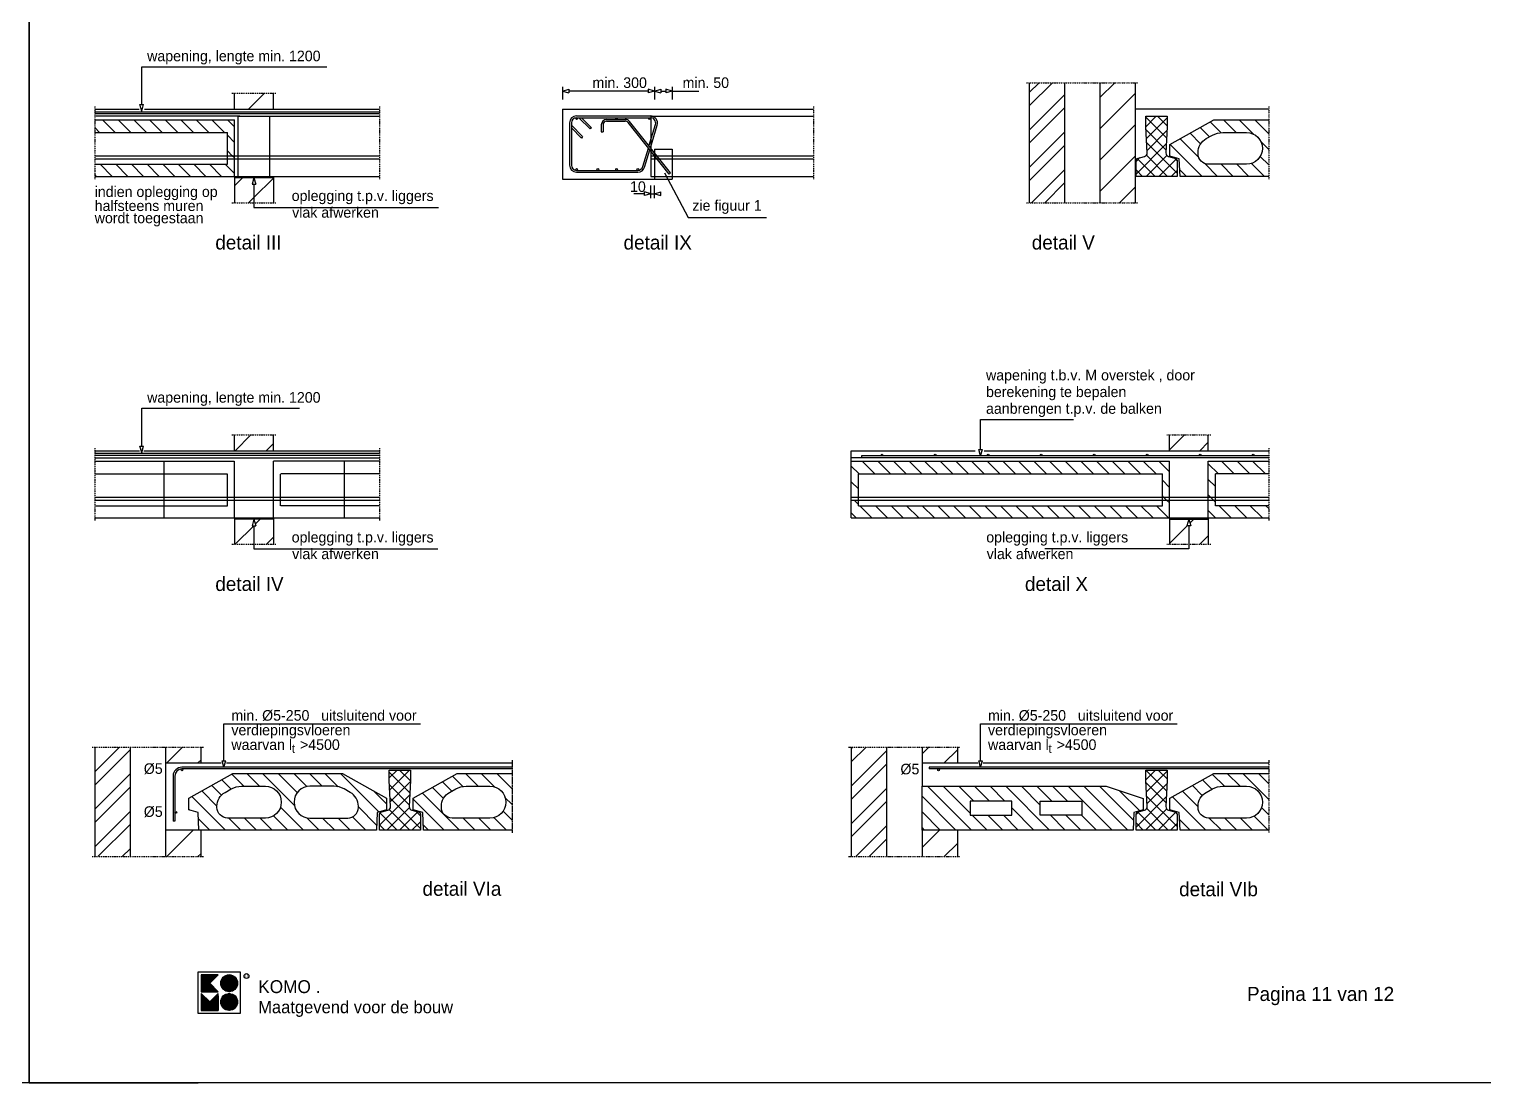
# Model space of a CAD drawing. Extents: x -4349 to 12451, y 1148 to 7088.
# Drawn here: x 4051 to 8167, y 1148 to 4130 of the extents above; entities that cross this region are included whole.
import ezdxf

# ---------------------------------------------------------------- set-up
doc = ezdxf.new("R2010")
doc.units = 0
doc.header["$LTSCALE"] = 5
for name, pattern in [('CENTER', [2, 1.25, -0.25, 0.25, -0.25]), ('DASHDOT', [1, 0.5, -0.25, 0, -0.25]), ('HIDDEN', [0.375, 0.25, -0.125])]:
    doc.linetypes.add(name, pattern=pattern)
doc.layers.get('0').update_dxf_attribs({"linetype": 'CONTINUOUS'})
for name, color, linetype in [('ANZ', 2, 'CONTINUOUS'), ('ARC', 1, 'CONTINUOUS'), ('KADER_COMBI_NIEUW$0$KOMO_L', 7, 'CONTINUOUS'), ('MTV', 1, 'CONTINUOUS'), ('TEXT', 1, 'CONTINUOUS'), ('TXT', 1, 'CONTINUOUS')]:
    doc.layers.add(name, color=color, linetype=linetype)
doc.styles.add('ISO', font='txt', dxfattribs={"height": 30})
doc.styles.add('KADER_COMBI_NIEUW$0$STYLE1', font='txt', dxfattribs={"height": 50})
doc.styles.add('KADER_COMBI_NIEUW$0$T25_VE', font='txt', dxfattribs={"height": 50})
doc.styles.add('STYLE1', font='txt', dxfattribs={"height": 50})

# ---------------------------------------------------------------- blocks, each defined once
blk = doc.blocks.new('*X27')
at = {"color": 0}
for p, q in [((7210.3, 3853.6), (7239.6, 3883)), ((7268.8, 3822.1), (7210.3, 3880.5)), ((7211.9, 3819.9), (7270.3, 3878.3)), ((7270.3, 3855.9), (7243.2, 3883)), ((7267.1, 3788.4), (7210.7, 3844.8)), ((7213.6, 3786.2), (7269.8, 3842.4)), ((7182.3, 3719.6), (7267.9, 3805.2)), ((7298.3, 3721.8), (7212.5, 3807.6)), ((7182.3, 3754.9), (7193.2, 3765.9)), ((7236.4, 3713), (7185.6, 3763.8)), ((7211, 3713), (7269.8, 3771.8)), ((7271.8, 3713), (7211.8, 3772.9)), ((7246.4, 3713), (7296.4, 3763)), ((7298.3, 3757.2), (7290.4, 3765.1)), ((7201.1, 3713), (7182.3, 3731.8)), ((7281.7, 3713), (7298.3, 3729.5))]:
    blk.add_line(p, q, dxfattribs=at)
blk = doc.blocks.new('*X28')
at = {"color": 0}
for p, q in [((7210.3, 2005.4), (7237.8, 2033)), ((7268.8, 1973.7), (7210.3, 2032.3)), ((7211.8, 1971.6), (7270.3, 2030)), ((7270.3, 2007.7), (7245, 2033)), ((7267.2, 1940), (7210.6, 1996.6)), ((7213.5, 1937.9), (7269.9, 1994.3)), ((7182.3, 1871.3), (7268, 1957.1)), ((7298.3, 1873.6), (7212.4, 1959.5)), ((7182.3, 1906.7), (7190.8, 1915.2)), ((7238.2, 1863), (7187, 1914.2)), ((7209.3, 1863), (7269, 1922.7)), ((7273.6, 1863), (7212.5, 1924)), ((7244.6, 1863), (7295.3, 1913.7)), ((7298.3, 1908.9), (7292.8, 1914.4)), ((7202.9, 1863), (7182.3, 1883.5)), ((7280, 1863), (7298.3, 1881.3))]:
    blk.add_line(p, q, dxfattribs=at)
blk = doc.blocks.new('*X29')
at = {"color": 0}
for p, q in [((5069.6, 2011), (5091.6, 2033)), ((5127.9, 1968.4), (5069.6, 2026.7)), ((5070.9, 1976.9), (5126.9, 2033)), ((5129.5, 2002.1), (5098.7, 2033)), ((5126.2, 1934.7), (5070.2, 1990.8)), ((5072.5, 1943.2), (5129.4, 2000.1)), ((5041.6, 1876.9), (5127.6, 1962.9)), ((5157.6, 1868), (5072, 1953.6)), ((5091.9, 1863), (5042.7, 1912.2)), ((5063, 1863), (5126.3, 1926.3)), ((5127.3, 1863), (5069.2, 1921)), ((5098.3, 1863), (5150.3, 1914.9)), ((5157.6, 1903.4), (5144.5, 1916.4)), ((5056.6, 1863), (5041.6, 1878)), ((5133.7, 1863), (5157.6, 1886.8))]:
    blk.add_line(p, q, dxfattribs=at)
blk = doc.blocks.new('*X30')
at = {"color": 0}
for p, q in [((4658.5, 1987.1), (4624.2, 2021.3)), ((4702.7, 1987.1), (4666.8, 2023)), ((4801, 1932.9), (4711, 2023)), ((4809.1, 1969), (4755.2, 2023)), ((4836.1, 1986.2), (4799.4, 2023)), ((4879.4, 1987.1), (4843.6, 2023)), ((4925, 1985.7), (4887.7, 2023)), ((5040.5, 1914.4), (4931.9, 2023)), ((4595.1, 1962), (4567.5, 1989.6)), ((4622.2, 1979.2), (4595.9, 2005.5)), ((4605.8, 1863), (4510.9, 1957.9)), ((4582.1, 1930.9), (4539.2, 1973.7)), ((5062.1, 1937), (5025.8, 1973.3)), ((4505.5, 1919.1), (4502.1, 1922.5)), ((4561.6, 1863), (4529.8, 1894.7)), ((4650, 1863), (4615.9, 1897.1)), ((4694.2, 1863), (4660.1, 1897.1)), ((4738.4, 1863), (4704.3, 1897.1)), ((4782.6, 1863), (4742.1, 1903.4)), ((4826.8, 1863), (4761.8, 1927.9)), ((4871, 1863), (4835.9, 1898)), ((4915.2, 1863), (4881.1, 1897.1)), ((4959.4, 1863), (4925.2, 1897.1)), ((5003.6, 1863), (4966, 1900.5)), ((5033.6, 1877), (4982.1, 1928.6))]:
    blk.add_line(p, q, dxfattribs=at)
blk = doc.blocks.new('*X31')
at = {"color": 0}
for p, q in [((5321.4, 1987.1), (5285.5, 2023)), ((5367.7, 1985), (5329.7, 2023)), ((5417.1, 1979.7), (5373.9, 2023)), ((5223.1, 1952.8), (5192.1, 1983.8)), ((5246.7, 1973.3), (5220.4, 1999.6)), ((5277.9, 1986.4), (5248.8, 2015.5)), ((5224.5, 1863), (5137.1, 1950.4)), ((5268.7, 1863), (5163.8, 1967.9)), ((5417.1, 1935.6), (5397, 1955.7)), ((5312.9, 1863), (5278.8, 1897.1)), ((5357.1, 1863), (5323, 1897.1)), ((5401.3, 1863), (5365.7, 1898.6)), ((5417.1, 1891.4), (5391.5, 1917)), ((5180.3, 1863), (5165.5, 1877.8))]:
    blk.add_line(p, q, dxfattribs=at)
blk = doc.blocks.new('*X32')
at = {"color": 0}
for p, q in [((7432.3, 1987.1), (7398.7, 2020.7)), ((7476.5, 1987.1), (7440.6, 2023)), ((7557.8, 1950), (7484.8, 2023)), ((7557.8, 1994.2), (7529, 2023)), ((6716.7, 1863), (6592.7, 1987)), ((6712.8, 1911.1), (6636.9, 1987)), ((6723.1, 1945), (6681.1, 1987)), ((6767.3, 1945), (6725.3, 1987)), ((6811.5, 1945), (6769.5, 1987)), ((6937.7, 1863), (6813.7, 1987)), ((6910.8, 1934), (6857.9, 1987)), ((6944.1, 1945), (6902.1, 1987)), ((6988.3, 1945), (6946.3, 1987)), ((7114.5, 1863), (6990.5, 1987)), ((7158.7, 1863), (7034.7, 1987)), ((7174.9, 1890.9), (7078.9, 1987)), ((7369.9, 1961.1), (7342, 1988.9)), ((7396.6, 1978.5), (7370.4, 2004.8)), ((6672.5, 1863), (6576.8, 1958.7)), ((7192.7, 1917.3), (7135.7, 1974.3)), ((7202.8, 1951.4), (7202, 1952.2)), ((7379.6, 1863), (7285.4, 1957.2)), ((7357.8, 1929), (7313.7, 1973.1)), ((6628.3, 1863), (6576.8, 1914.5)), ((6760.9, 1863), (6718.9, 1905)), ((6805.1, 1863), (6763.1, 1905)), ((6849.3, 1863), (6807.3, 1905)), ((6893.5, 1863), (6830.8, 1925.7)), ((6981.9, 1863), (6939.9, 1905)), ((7026.1, 1863), (6984.1, 1905)), ((7070.3, 1863), (7028.3, 1905)), ((7278.7, 1919.7), (7277.8, 1920.6)), ((7423.8, 1863), (7389.7, 1897.1)), ((7468, 1863), (7433.9, 1897.1)), ((7512.2, 1863), (7478.1, 1897.1)), ((7556.4, 1863), (7516.6, 1902.7)), ((7557.8, 1905.8), (7537, 1926.5)), ((6584.1, 1863), (6576.8, 1870.3)), ((7335.4, 1863), (7305.6, 1892.8))]:
    blk.add_line(p, q, dxfattribs=at)
blk = doc.blocks.new('*X33')
at = {"color": 0}
for p, q in [((7465.9, 3837.1), (7430, 3873)), ((7514.8, 3832.4), (7474.2, 3873)), ((7557.8, 3833.6), (7518.4, 3873)), ((7365.2, 3805.2), (7335.2, 3835.1)), ((7389.9, 3824.7), (7363.6, 3851)), ((7422, 3836.8), (7391.9, 3866.9)), ((7369, 3713), (7278.6, 3803.4)), ((7359.7, 3766.5), (7306.9, 3819.3)), ((7557.8, 3789.4), (7535.1, 3812.1)), ((7413.2, 3713), (7377.2, 3749)), ((7457.4, 3713), (7423.3, 3747.1)), ((7501.6, 3713), (7467.5, 3747.1)), ((7545.8, 3713), (7509.3, 3749.5)), ((7557.8, 3745.2), (7533.6, 3769.3)), ((7324.8, 3713), (7306, 3731.8))]:
    blk.add_line(p, q, dxfattribs=at)
blk = doc.blocks.new('*X35')
at = {"color": 0}
for p, q in [((4294.3, 3837.1), (4258.4, 3873)), ((4338.5, 3837.1), (4302.6, 3873)), ((4382.7, 3837.1), (4346.8, 3873)), ((4426.9, 3837.1), (4391, 3873)), ((4471.1, 3837.1), (4435.2, 3873)), ((4515.3, 3837.1), (4479.4, 3873)), ((4559.5, 3837.1), (4523.6, 3873)), ((4603.7, 3837.1), (4567.8, 3873)), ((4631.6, 3853.4), (4612, 3873)), ((4250.1, 3837.1), (4236.1, 3851.1)), ((4631.6, 3809.2), (4611.6, 3829.2)), ((4285.8, 3713), (4251.7, 3747.1)), ((4330, 3713), (4295.9, 3747.1)), ((4374.2, 3713), (4340.1, 3747.1)), ((4418.4, 3713), (4384.3, 3747.1)), ((4462.6, 3713), (4428.5, 3747.1)), ((4506.8, 3713), (4472.7, 3747.1)), ((4551, 3713), (4516.9, 3747.1)), ((4595.2, 3713), (4561.1, 3747.1)), ((4631.6, 3720.8), (4605.3, 3747.1)), ((4625.1, 3771.5), (4611.6, 3785)), ((4631.6, 3765), (4625.1, 3771.5)), ((4241.6, 3713), (4236.1, 3718.5))]:
    blk.add_line(p, q, dxfattribs=at)
blk = doc.blocks.new('*X36')
at = {"color": 0}
for p, q in [((6399.2, 2870.8), (6376.8, 2893.2)), ((6443.4, 2870.8), (6407.5, 2906.7)), ((6487.6, 2870.8), (6451.7, 2906.7)), ((6531.8, 2870.8), (6495.9, 2906.7)), ((6576, 2870.8), (6540.1, 2906.7)), ((6620.2, 2870.8), (6584.3, 2906.7)), ((6664.3, 2870.8), (6628.5, 2906.7)), ((6708.5, 2870.8), (6672.7, 2906.7)), ((6752.7, 2870.8), (6716.8, 2906.7)), ((6796.9, 2870.8), (6761, 2906.7)), ((6841.1, 2870.8), (6805.2, 2906.7)), ((6885.3, 2870.8), (6849.4, 2906.7)), ((6929.5, 2870.8), (6893.6, 2906.7)), ((6973.7, 2870.8), (6937.8, 2906.7)), ((7017.9, 2870.8), (6982, 2906.7)), ((7062.1, 2870.8), (7026.2, 2906.7)), ((7106.3, 2870.8), (7070.4, 2906.7)), ((7150.5, 2870.8), (7114.6, 2906.7)), ((7194.7, 2870.8), (7158.8, 2906.7)), ((7238.9, 2870.8), (7203, 2906.7)), ((7276.8, 2877.1), (7247.2, 2906.7)), ((7415.6, 2870.8), (7386.8, 2899.7)), ((7459.8, 2870.8), (7424, 2906.7)), ((7504, 2870.8), (7468.1, 2906.7)), ((7548.2, 2870.8), (7512.3, 2906.7)), ((7557.8, 2905.5), (7556.5, 2906.7)), ((6396.8, 2829), (6376.8, 2849)), ((7276.8, 2832.9), (7256.8, 2852.9)), ((7406.8, 2835.5), (7386.8, 2855.5)), ((7260.3, 2805.2), (7256.8, 2808.7)), ((7268.8, 2796.7), (7260.3, 2805.2)), ((7392.9, 2805.2), (7386.8, 2811.3)), ((7401.4, 2796.7), (7392.9, 2805.2)), ((6390.7, 2746.7), (6376.8, 2760.6)), ((6396.8, 2784.8), (6384.9, 2796.7)), ((6434.9, 2746.7), (6400.8, 2780.8)), ((6479.1, 2746.7), (6445, 2780.8)), ((6523.3, 2746.7), (6489.2, 2780.8)), ((6567.5, 2746.7), (6533.4, 2780.8)), ((6611.7, 2746.7), (6577.6, 2780.8)), ((6655.9, 2746.7), (6621.8, 2780.8)), ((6700.1, 2746.7), (6666, 2780.8)), ((6744.3, 2746.7), (6710.2, 2780.8)), ((6788.5, 2746.7), (6754.3, 2780.8)), ((6832.7, 2746.7), (6798.5, 2780.8)), ((6876.8, 2746.7), (6842.7, 2780.8)), ((6921, 2746.7), (6886.9, 2780.8)), ((6965.2, 2746.7), (6931.1, 2780.8)), ((7009.4, 2746.7), (6975.3, 2780.8)), ((7053.6, 2746.7), (7019.5, 2780.8)), ((7097.8, 2746.7), (7063.7, 2780.8)), ((7142, 2746.7), (7107.9, 2780.8)), ((7186.2, 2746.7), (7152.1, 2780.8)), ((7230.4, 2746.7), (7196.3, 2780.8)), ((7274.6, 2746.7), (7240.5, 2780.8)), ((7276.8, 2788.7), (7268.8, 2796.7)), ((7407.2, 2746.7), (7386.8, 2767.1)), ((7406.8, 2791.3), (7401.4, 2796.7)), ((7451.4, 2746.7), (7417.3, 2780.8)), ((7495.6, 2746.7), (7461.5, 2780.8)), ((7539.8, 2746.7), (7505.6, 2780.8)), ((7557.8, 2772.9), (7549.8, 2780.8))]:
    blk.add_line(p, q, dxfattribs=at)
blk = doc.blocks.new('*X37')
at = {"color": 0}
for p, q in [((4236.1, 2028.1), (4305.9, 2098)), ((4236.1, 2096.7), (4237.3, 2098)), ((4236.1, 1990.6), (4336.1, 2090.6)), ((4236.1, 1922.1), (4336.1, 2022.1)), ((4236.1, 1884.6), (4336.1, 1984.6)), ((4236.1, 1816), (4336.1, 1916)), ((4245.5, 1788), (4336.1, 1878.5)), ((4314.1, 1788), (4336.1, 1809.9))]:
    blk.add_line(p, q, dxfattribs=at)
blk = doc.blocks.new('*X38')
at = {"color": 0}
for p, q in [((6376.8, 2093.3), (6381.5, 2098)), ((6376.8, 2055.8), (6419, 2098)), ((6376.8, 1987.2), (6476.8, 2087.2)), ((6376.8, 1949.7), (6476.8, 2049.7)), ((6376.8, 1881.1), (6476.8, 1981.1)), ((6376.8, 1843.6), (6476.8, 1943.6)), ((6389.7, 1788), (6476.8, 1875.1)), ((6427.2, 1788), (6476.8, 1837.6))]:
    blk.add_line(p, q, dxfattribs=at)
blk = doc.blocks.new('*X39')
at = {"color": 0}
for p, q in [((4633.2, 2936.7), (4678.2, 2981.7)), ((4721.6, 2936.7), (4741.6, 2956.7))]:
    blk.add_line(p, q, dxfattribs=at)
blk = doc.blocks.new('*X40')
at = {"color": 0}
blk.add_line((4671.4, 3903), (4716.4, 3948), dxfattribs=at)
blk = doc.blocks.new('*X41')
at = {"color": 0}
for p, q in [((7080.3, 3935.8), (7122.5, 3978)), ((7080.3, 3847.4), (7180.3, 3947.4)), ((7080.3, 3759), (7180.3, 3859)), ((7080.3, 3670.6), (7180.3, 3770.6)), ((7136, 3638), (7180.3, 3682.2))]:
    blk.add_line(p, q, dxfattribs=at)
blk = doc.blocks.new('*X42')
at = {"color": 0}
for p, q in [((7276.8, 2939), (7319.5, 2981.7)), ((7362.9, 2936.7), (7386.8, 2960.6))]:
    blk.add_line(p, q, dxfattribs=at)
blk = doc.blocks.new('*X43')
at = {"color": 0}
for p, q in [((7276.8, 2673.8), (7327.4, 2724.4)), ((7334.9, 2731.9), (7345.5, 2742.5)), ((7363, 2671.7), (7386.8, 2695.5))]:
    blk.add_line(p, q, dxfattribs=at)
blk = doc.blocks.new('*X44')
at = {"color": 0}
for p, q in [((6576.8, 2079), (6595.7, 2098)), ((6639.1, 2053), (6676.8, 2090.6)), ((6576.8, 1813.8), (6625.9, 1863)), ((6639.3, 1788), (6676.8, 1825.4))]:
    blk.add_line(p, q, dxfattribs=at)
blk = doc.blocks.new('*X45')
at = {"color": 0}
for p, q in [((4439.8, 2053), (4484.8, 2098)), ((4528.2, 2053), (4536.1, 2060.8)), ((4440, 1788), (4515, 1863)), ((4528.4, 1788), (4536.1, 1795.7))]:
    blk.add_line(p, q, dxfattribs=at)
blk = doc.blocks.new('*X46')
at = {"color": 0}
for p, q in [((4631.6, 3686.4), (4654, 3708.8)), ((4686.6, 3653), (4741.6, 3708)), ((4671.6, 3638), (4686.6, 3653))]:
    blk.add_line(p, q, dxfattribs=at)
blk = doc.blocks.new('*X47')
at = {"color": 0}
for p, q in [((6880.3, 3950.1), (6908.2, 3978)), ((6880.3, 3912.6), (6945.7, 3978)), ((6880.3, 3844), (6980.3, 3944)), ((6880.3, 3806.5), (6980.3, 3906.5)), ((6880.3, 3737.9), (6980.3, 3837.9)), ((6880.3, 3700.4), (6980.3, 3800.4)), ((6886.4, 3638), (6980.3, 3731.9)), ((6923.9, 3638), (6980.3, 3694.4))]:
    blk.add_line(p, q, dxfattribs=at)
blk = doc.blocks.new('*X48')
at = {"color": 0}
for p, q in [((4633.4, 2671.7), (4686.1, 2724.4)), ((4690.5, 2728.8), (4704.2, 2742.5)), ((4721.8, 2671.7), (4741.6, 2691.5))]:
    blk.add_line(p, q, dxfattribs=at)
blk = doc.blocks.new('*U69')
at = {"layer": 'KADER_COMBI_NIEUW$0$KOMO_L', "style": 'KADER_COMBI_NIEUW$0$STYLE1'}
blk.add_text('R', height=3.96, dxfattribs=at).set_placement((305.7, 149.4))
blk = doc.blocks.new('*U70')
at = {"layer": 'KADER_COMBI_NIEUW$0$KOMO_L', "style": 'KADER_COMBI_NIEUW$0$T25_VE'}
blk.add_text('KOMO .', height=18.23, dxfattribs=at).set_placement((324.1, 127.1))
blk = doc.blocks.new('*U71')
at = {"layer": 'KADER_COMBI_NIEUW$0$KOMO_L', "style": 'KADER_COMBI_NIEUW$0$STYLE1'}
blk.add_text('Maatgevend voor de bouw', height=17.495, dxfattribs=at).set_placement((324, 98.6))
blk = doc.blocks.new('*U72')
at = {"layer": 'KADER_COMBI_NIEUW$0$KOMO_L', "linetype": 'CONTINUOUS'}
for p, q in [((243.4, 153), (243.4, 141)), ((267.5, 153), (255.5, 141)), ((274.4, 149.5), (270.9, 141)), ((283, 153), (274.4, 149.5)), ((291.5, 149.5), (283, 153)), ((291.5, 149.5), (295, 141)), ((243.4, 141), (243.4, 128.9)), ((243.4, 126.5), (243.4, 123)), ((246.9, 123), (243.4, 126.5)), ((255.5, 141), (267.5, 128.9)), ((267.5, 126.5), (264, 123)), ((267.5, 123), (267.5, 126.5)), ((270.9, 141), (274.4, 132.4)), ((283, 128.9), (274.4, 132.4)), ((283, 126.5), (274.4, 123)), ((291.5, 132.4), (283, 128.9)), ((291.5, 123), (283, 126.5)), ((295, 141), (291.5, 132.4)), ((243.4, 123), (243.4, 114.5)), ((243.4, 114.5), (243.4, 102.4)), ((246.9, 123), (255.5, 114.5)), ((264, 123), (255.5, 114.5)), ((267.5, 123), (267.5, 114.5)), ((267.5, 114.5), (267.5, 102.4)), ((274.4, 123), (270.9, 114.5)), ((270.9, 114.5), (274.4, 105.9)), ((283, 102.4), (274.4, 105.9)), ((291.5, 105.9), (283, 102.4)), ((291.5, 123), (295, 114.5)), ((295, 114.5), (291.5, 105.9))]:
    blk.add_line(p, q, dxfattribs=at)
for points in [[(243.4, 153), (243.4, 141), (255.5, 141)], [(274.4, 149.5), (270.9, 141), (295, 141)], [(283, 153), (274.4, 149.5), (291.5, 149.5)], [(243.4, 141), (243.4, 128.9), (267.5, 128.9)], [(243.4, 126.5), (243.4, 123), (246.9, 123)], [(267.5, 126.5), (264, 123), (267.5, 123)], [(270.9, 141), (274.4, 132.4), (291.5, 132.4)], [(283, 126.5), (274.4, 123), (291.5, 123)], [(243.4, 123), (243.4, 114.5), (255.5, 114.5)], [(243.4, 114.5), (243.4, 102.4), (267.5, 102.4)], [(264, 123), (255.5, 114.5), (267.5, 114.5)], [(274.4, 123), (270.9, 114.5), (295, 114.5)], [(270.9, 114.5), (274.4, 105.9), (291.5, 105.9)]]:
    blk.add_solid(points, dxfattribs=at)
at = {"layer": 'KADER_COMBI_NIEUW$0$KOMO_L', "linetype": 'CONTINUOUS', "extrusion": (0, 0, -1)}
for points in [[(-243.4, 153), (-267.5, 153), (-255.5, 141)], [(-274.4, 149.5), (-291.5, 149.5), (-295, 141)], [(-243.4, 141), (-255.5, 141), (-267.5, 128.9)], [(-270.9, 141), (-295, 141), (-291.5, 132.4)], [(-274.4, 132.4), (-291.5, 132.4), (-283, 128.9)], [(-243.4, 123), (-246.9, 123), (-255.5, 114.5)], [(-243.4, 114.5), (-267.5, 114.5), (-267.5, 102.4)], [(-264, 123), (-267.5, 123), (-267.5, 114.5)], [(-270.9, 114.5), (-295, 114.5), (-291.5, 105.9)], [(-274.4, 123), (-291.5, 123), (-295, 114.5)], [(-274.4, 105.9), (-291.5, 105.9), (-283, 102.4)]]:
    blk.add_solid(points, dxfattribs=at)
blk = doc.blocks.new('KADER_COMBI_NIEUW')
at = {"layer": 'KADER_COMBI_NIEUW$0$KOMO_L'}
blk.add_line((0, 0), (239, 0), dxfattribs=at)
for points in [[(0, 0), (0, 2970), (2100, 2970), (2100, 0)], [(239, 157.4), (298.4, 157.4), (298.4, 98), (239, 98)]]:
    blk.add_lwpolyline(points, close=True, dxfattribs=at)
for points in [[(267.5, 153), (243.4, 153), (243.4, 128.9), (267.5, 128.9)], [(267.5, 153), (255.5, 141), (267.5, 128.9), (255.5, 141)], [(243.4, 126.5), (255.5, 114.5), (267.5, 126.5), (255.5, 114.5)], [(243.4, 126.5), (243.4, 102.4), (267.5, 102.4), (267.5, 126.5)]]:
    blk.add_lwpolyline(points, dxfattribs=at)
for centre, radius in [((283, 141), 12), ((307.5, 151.2), 3.43), ((283, 114.5), 12)]:
    blk.add_circle(centre, radius, dxfattribs=at)
for name in ['*U69', '*U70', '*U71']:
    blk.add_blockref(name, (0, 0))
at = {"layer": 'KADER_COMBI_NIEUW$0$KOMO_L', "linetype": 'CONTINUOUS'}
blk.add_blockref('*U72', (0, 0), dxfattribs=at)
blk = doc.blocks.new('*U65')
at = {"layer": 'TXT', "style": 'STYLE1'}
blk.add_text('Pagina 11 van 12', height=40, dxfattribs=at).set_placement((7496.2, 1379.4))

msp = doc.modelspace()

# ---------------------------------------------------------------- linework, layer by layer
at = {"layer": 'ANZ', "color": 1, "linetype": 'DASHDOT'}
for p, q in [((6872.8, 3978), (7187.8, 3978)), ((4236.1, 3910.5), (4236.1, 3705.5)), ((4624.1, 3948), (4749.1, 3948)), ((5041.6, 3910.5), (5041.6, 3705.5)), ((6269.7, 3910.5), (6269.7, 3705.5)), ((7557.8, 3910.5), (7557.8, 3705.5)), ((4624.1, 3638), (4749.1, 3638)), ((6872.8, 3638), (7187.8, 3638)), ((4624.1, 2981.7), (4749.1, 2981.7)), ((7269.3, 2981.7), (7394.3, 2981.7)), ((4236.1, 2944.2), (4236.1, 2739.2)), ((5041.6, 2944.2), (5041.6, 2739.2)), ((7557.8, 2944.2), (7557.8, 2739.2)), ((4624.1, 2671.7), (4749.1, 2671.7)), ((7269.3, 2671.7), (7394.3, 2671.7)), ((4228.6, 2098), (4543.6, 2098)), ((6369.3, 2098), (6684.3, 2098)), ((7557.8, 2060.5), (7557.8, 1855.5)), ((4228.6, 1788), (4543.6, 1788)), ((6369.3, 1788), (6684.3, 1788))]:
    msp.add_line(p, q, dxfattribs=at)
at = {"layer": 'ANZ'}
for p, q in [((6880.3, 3978), (6880.3, 3638)), ((6980.3, 3978), (6980.3, 3638)), ((7080.3, 3978), (7080.3, 3638)), ((7180.3, 3978), (7180.3, 3638)), ((4236.1, 3903), (4361.8, 3903)), ((4236.1, 3873), (4631.6, 3873)), ((4376.8, 3903), (5041.6, 3903)), ((4631.6, 3713), (4631.6, 3873)), ((4641.6, 3883), (5041.6, 3883)), ((4641.6, 3713), (4641.6, 3883)), ((4641.6, 3883), (4647.2, 3883)), ((5559.7, 3903), (6269.7, 3903)), ((4611.6, 3747.1), (4611.6, 3837.1)), ((5819.7, 3790), (5869.7, 3790)), ((4236.1, 3713), (4636.6, 3713)), ((4631.6, 3713), (4631.6, 3638)), ((4741.6, 3708.8), (4631.6, 3708.8)), ((4636.6, 3713), (4836.6, 3713)), ((4741.6, 3713), (4741.6, 3638)), ((4836.6, 3713), (5041.6, 3713)), ((5559.7, 3705), (5869.7, 3705)), ((5869.7, 3713), (6269.7, 3713)), ((4236.1, 2936.7), (4362.9, 2936.7)), ((4374.9, 2936.7), (5041.6, 2936.7)), ((6376.8, 2936.7), (6726.9, 2936.7)), ((6753.1, 2936.7), (7557.8, 2936.7)), ((4236.1, 2916.7), (4631.6, 2916.7)), ((4631.6, 2916.7), (5041.6, 2916.7)), ((6376.8, 2906.7), (7276.8, 2906.7)), ((7386.8, 2906.7), (7557.8, 2906.7)), ((4236.1, 2746.7), (4636.6, 2746.7)), ((4631.6, 2746.7), (4631.6, 2671.7)), ((4741.6, 2742.5), (4631.6, 2742.5)), ((4636.6, 2746.7), (4836.6, 2746.7)), ((4741.6, 2746.7), (4741.6, 2671.7)), ((4836.6, 2746.7), (5041.6, 2746.7)), ((6376.8, 2746.7), (7557.8, 2746.7)), ((7276.8, 2746.7), (7276.8, 2671.7)), ((7276.8, 2742.5), (7386.8, 2742.5)), ((7386.8, 2746.7), (7386.8, 2671.7)), ((4236.1, 2098), (4236.1, 1788)), ((4336.1, 2098), (4336.1, 1788)), ((4436.1, 2098), (4436.1, 2053)), ((4536.1, 2098), (4536.1, 2053)), ((6376.8, 2098), (6376.8, 1788)), ((6476.8, 2098), (6476.8, 1788)), ((6576.8, 2098), (6576.8, 2053)), ((6676.8, 2098), (6676.8, 2053)), ((4436.1, 2053), (4436.1, 1863)), ((4436.1, 2053), (4594.2, 2053)), ((4609.2, 2053), (5417.1, 2053)), ((6576.8, 2053), (6734.9, 2053)), ((6576.8, 2053), (6576.8, 1987)), ((6749.9, 2053), (7557.8, 2053)), ((4912.3, 1987.1), (4845.1, 1987.1)), ((4959.1, 1969.6), (4941.6, 1979.4)), ((4845.1, 1897.1), (4952.1, 1897.1)), ((4982.1, 1927.1), (4982.1, 1930.4)), ((4536.1, 1863), (4436.1, 1863)), ((4436.1, 1863), (4436.1, 1788)), ((4536.1, 1863), (4536.1, 1788)), ((6576.8, 1863), (6576.8, 1788)), ((6676.8, 1863), (6676.8, 1788))]:
    msp.add_line(p, q, dxfattribs=at)
at = {"layer": 'ANZ', "color": 1, "linetype": 'HIDDEN'}
for p, q in [((4631.6, 3903), (4631.6, 3948)), ((4741.6, 3903), (4741.6, 3948)), ((4236.1, 3771.5), (4641.6, 3771.5)), ((4236.1, 3763), (4641.6, 3763)), ((5809.7, 3771.5), (5869.7, 3771.5)), ((5809.7, 3763), (5869.7, 3763)), ((5809.7, 3713), (5869.7, 3713)), ((4631.6, 2936.7), (4631.6, 2981.7)), ((4741.6, 2936.7), (4741.6, 2981.7)), ((4236.1, 2906.7), (4631.6, 2906.7)), ((4431.6, 2906.7), (4431.6, 2746.7)), ((5041.6, 2906.7), (4741.6, 2906.7)), ((4941.6, 2906.7), (4941.6, 2746.7)), ((4236.1, 2870.8), (4611.6, 2870.8)), ((4611.6, 2780.8), (4611.6, 2870.8)), ((5041.6, 2870.8), (4761.6, 2870.8)), ((4761.6, 2780.8), (4761.6, 2870.8)), ((6376.8, 2805.2), (7276.8, 2805.2)), ((7386.8, 2805.2), (7557.8, 2805.2)), ((4236.1, 2780.8), (4611.6, 2780.8)), ((5041.6, 2780.8), (4761.6, 2780.8)), ((6376.8, 2796.7), (7276.8, 2796.7)), ((7386.8, 2796.7), (7557.8, 2796.7))]:
    msp.add_line(p, q, dxfattribs=at)
at = {"layer": 'ANZ', "color": 1}
for p, q in [((5041.6, 3894.6), (4236.1, 3894.6)), ((5041.6, 3889.6), (4236.1, 3889.6)), ((5599.7, 3884), (5808.3, 3884)), ((5599.7, 3879), (5808.3, 3879)), ((5605.9, 3879), (5637.7, 3847.1)), ((5613, 3879), (5641.3, 3850.7)), ((5684.4, 3874), (5737.2, 3874)), ((5579.7, 3864), (5579.7, 3745)), ((5584.7, 3864), (5584.7, 3745)), ((5584.7, 3857.8), (5616.5, 3825.4)), ((5584.7, 3850.7), (5613, 3821.4)), ((5641.3, 3850.7), (5637.7, 3847.1)), ((5669.4, 3859), (5669.4, 3839)), ((5669.4, 3839), (5674.4, 3839)), ((5674.4, 3859), (5674.4, 3839)), ((5684.4, 3869), (5737.2, 3869)), ((5861.5, 3719.3), (5745, 3865.2)), ((5865, 3722.8), (5748.9, 3868.3)), ((5804.4, 3798.8), (5822.6, 3859.6)), ((5808.2, 3794), (5827.4, 3858.2)), ((5616.5, 3825.4), (5613, 3821.4)), ((5787, 3740.6), (5802.7, 3792.9)), ((5791.8, 3739.2), (5806.5, 3788.2)), ((4641.6, 3771.5), (5041.6, 3771.5)), ((4641.6, 3763), (5041.6, 3763)), ((5869.7, 3771.5), (6269.7, 3771.5)), ((5869.7, 3763), (6269.7, 3763)), ((5599.7, 3730), (5772.7, 3730)), ((5599.7, 3725), (5772.7, 3725)), ((5861.5, 3719.3), (5865, 3722.8)), ((5041.6, 2928.4), (4236.1, 2928.4)), ((5041.6, 2923.4), (4236.1, 2923.4)), ((7557.8, 2916.7), (6376.8, 2916.7)), ((7557.8, 2921.7), (6405.6, 2921.7)), ((6405.6, 2921.7), (6405.6, 2916.7)), ((4236.1, 2805.2), (5041.6, 2805.2)), ((7276.8, 2805.2), (7386.8, 2805.2)), ((4236.1, 2796.7), (5041.6, 2796.7)), ((7276.8, 2796.7), (7386.8, 2796.7)), ((5417.1, 2041), (4483.1, 2041)), ((5417.1, 2036), (4483.1, 2036)), ((7557.8, 2041), (6596.8, 2041)), ((6596.8, 2041), (6596.8, 2036)), ((7557.8, 2036), (6596.8, 2036)), ((4458.1, 2016), (4458.1, 1888)), ((4463.1, 2016), (4463.1, 1888)), ((4463.1, 1888), (4458.1, 1888))]:
    msp.add_line(p, q, dxfattribs=at)
at = {"layer": 'ANZ', "linetype": 'HIDDEN'}
for p, q in [((4647, 3883), (4236.1, 3883)), ((4631.6, 3713), (4631.6, 3873)), ((4731.6, 3713), (4731.6, 3883)), ((7276.8, 2936.7), (7276.8, 2981.7)), ((7386.8, 2936.7), (7386.8, 2981.7)), ((4631.6, 2746.7), (4631.6, 2906.7)), ((4741.6, 2746.7), (4741.6, 2906.7))]:
    msp.add_line(p, q, dxfattribs=at)
at = {"layer": 'ANZ', "color": 0}
for p, q in [((4741.5, 3903), (4741.6, 3903)), ((4741.5, 2936.7), (4741.6, 2936.8)), ((7386.7, 2936.7), (7386.8, 2936.8)), ((7386.8, 2905.2), (7388.2, 2906.7))]:
    msp.add_line(p, q, dxfattribs=at)
at = {"layer": 'ANZ', "color": 2}
for p, q in [((5559.7, 3903), (5559.7, 3705)), ((5809.7, 3883), (6269.7, 3883)), ((5809.7, 3883), (5809.7, 3713)), ((7557.8, 3903), (7180.3, 3903)), ((7210.3, 3853), (7210.3, 3883)), ((7210.3, 3883), (7270.3, 3883)), ((7270.3, 3883), (7270.3, 3853)), ((4236.1, 3837.1), (4611.6, 3837.1)), ((7213.9, 3779.5), (7210.3, 3853)), ((7270.3, 3853), (7266.7, 3779.5)), ((5819.7, 3790), (5819.7, 3705)), ((5869.7, 3790), (5869.7, 3705)), ((4236.1, 3747.1), (4611.6, 3747.1)), ((7182.3, 3713), (7182.3, 3759.1)), ((7186, 3764), (7206.5, 3769.4)), ((7274.1, 3769.4), (7294.6, 3764)), ((7298.3, 3759.1), (7298.3, 3713)), ((7298.3, 3713), (7182.3, 3713)), ((5069.6, 2033), (5129.6, 2033)), ((5069.6, 2003), (5069.6, 2033)), ((5129.6, 2033), (5129.6, 2003)), ((7210.3, 2003), (7210.3, 2033)), ((7210.3, 2033), (7270.3, 2033)), ((7270.3, 2033), (7270.3, 2003)), ((5073.2, 1929.5), (5069.6, 2003)), ((5129.6, 2003), (5126, 1929.5)), ((7213.9, 1929.5), (7210.3, 2003)), ((7270.3, 2003), (7266.7, 1929.5)), ((5041.6, 1863), (5041.6, 1909.1)), ((5045.3, 1913.9), (5065.8, 1919.4)), ((5133.4, 1919.4), (5153.9, 1913.9)), ((5157.6, 1909.1), (5157.6, 1863)), ((7182.3, 1863), (7182.3, 1909.1)), ((7186, 1913.9), (7206.5, 1919.4)), ((7274.1, 1919.4), (7294.6, 1913.9)), ((7298.3, 1909.1), (7298.3, 1863)), ((5157.6, 1863), (5041.6, 1863)), ((7298.3, 1863), (7182.3, 1863))]:
    msp.add_line(p, q, dxfattribs=at)
at = {"layer": 'ANZ', "linetype": 'CONTINUOUS'}
for p, q in [((6376.8, 2906.7), (6376.8, 2936.7)), ((6376.8, 2746.7), (6376.8, 2906.7)), ((7276.8, 2746.7), (7276.8, 2906.7)), ((7386.8, 2746.7), (7386.8, 2906.7)), ((6396.8, 2870.8), (7256.8, 2870.8)), ((6396.8, 2780.8), (6396.8, 2870.8)), ((7256.8, 2780.8), (7256.8, 2870.8)), ((7557.8, 2870.8), (7406.8, 2870.8)), ((7406.8, 2780.8), (7406.8, 2870.8)), ((6396.8, 2780.8), (7256.8, 2780.8)), ((7557.8, 2780.8), (7406.8, 2780.8))]:
    msp.add_line(p, q, dxfattribs=at)
at = {"layer": 'ANZ', "linetype": 'CENTER'}
msp.add_line((5417.1, 2060.5), (5417.1, 1855.5), dxfattribs=at)
at = {"layer": 'ANZ'}
for points in [[(7557.8, 3713), (7306.8, 3713), (7304.8, 3763), (7277.8, 3770), (7277.8, 3803), (7402.8, 3873), (7557.8, 3873)], [(5417.1, 1863), (5166.1, 1863), (5164.1, 1913), (5137.1, 1920), (5137.1, 1953), (5262.1, 2023), (5417.1, 2023)], [(7557.8, 1863), (7306.8, 1863), (7304.8, 1913), (7277.8, 1920), (7277.8, 1953), (7402.8, 2023), (7557.8, 2023)]]:
    msp.add_lwpolyline(points, dxfattribs=at)
for points in [[(7398.3, 3829.4, -0.12832), (7427.6, 3837.1), (7494.8, 3837.1, -1), (7494.8, 3747.1), (7387.8, 3747.1, -0.414214), (7357.8, 3777.1), (7357.8, 3780.4, -0.271465), (7380.8, 3819.7)], [(4622.6, 1979.4, -0.12832), (4651.9, 1987.1), (4719.1, 1987.1, -1), (4719.1, 1897.1), (4612.1, 1897.1, -0.414214), (4582.1, 1927.1), (4582.1, 1930.4, -0.271465), (4605.1, 1969.6)], [(5257.6, 1979.4, -0.12832), (5286.9, 1987.1), (5354.1, 1987.1, -1), (5354.1, 1897.1), (5247.1, 1897.1, -0.414214), (5217.1, 1927.1), (5217.1, 1930.4, -0.271465), (5240.1, 1969.6)], [(7398.3, 1979.4, -0.12832), (7427.6, 1987.1), (7494.8, 1987.1, -1), (7494.8, 1897.1), (7387.8, 1897.1, -0.414214), (7357.8, 1927.1), (7357.8, 1930.4, -0.271465), (7380.8, 1969.6)]]:
    msp.add_lwpolyline(points, format="xyb", close=True, dxfattribs=at)
for points in [[(5033.1, 1863), (4782.1, 1863), (4531.1, 1863), (4529.1, 1913), (4502.1, 1920), (4502.1, 1953), (4627.1, 2023), (4782.1, 2023), (4937.1, 2023), (5062.1, 1953), (5062.1, 1920), (5035.1, 1913)], [(7097.8, 1987), (7202.8, 1952), (7202.8, 1920), (7175.8, 1913), (7173.8, 1863), (6852.8, 1863), (6576.8, 1863), (6576.8, 1987), (6852.8, 1987)], [(6830.8, 1945), (6712.8, 1945), (6712.8, 1905), (6830.8, 1905)], [(7028.8, 1905), (6910.8, 1905), (6910.8, 1945), (7028.8, 1945)]]:
    msp.add_lwpolyline(points, close=True, dxfattribs=at)
at = {"layer": 'ANZ', "color": 1}
for centre in [(5599.7, 3876.5), (5712.7, 3876.5), (5806.1, 3876.5), (5599.7, 3732.5), (5659.7, 3732.5), (5712.7, 3732.5), (5772.7, 3732.5), (6463.7, 2924.2), (6613.7, 2924.2), (6763.7, 2924.2), (6913.7, 2924.2), (7063.7, 2924.2), (7213.7, 2924.2), (7363.7, 2924.2), (7513.7, 2924.2), (4483.1, 2033.5), (6623.8, 2033.5), (4465.6, 1913)]:
    msp.add_circle(centre, 2.5, dxfattribs=at)
for centre, radius, start, end in [((5599.7, 3864), 20, 90, 180), ((5599.7, 3864), 15, 90, 180), ((5684.4, 3859), 15, 90, 180), ((5737.2, 3859), 15, 38.5928, 90), ((5808.3, 3864), 20, 343.207, 90), ((5808.3, 3864), 15, 343.207, 90), ((5684.4, 3859), 10, 90, 180), ((5737.2, 3859), 10, 38.5928, 90), ((5599.7, 3745), 20, 180, 270), ((5599.7, 3745), 15, 180, 270), ((5772.7, 3745), 15, 270, 343.207), ((5772.7, 3745), 20, 270, 343.207), ((4483.1, 2016), 25, 90, 180), ((4483.1, 2016), 20, 90, 180)]:
    msp.add_arc(centre, radius, start, end, dxfattribs=at)
at = {"layer": 'ANZ', "color": 2}
for centre, radius, start, end in [((7187.3, 3759.1), 5, 104.8757, 180), ((7203.9, 3779.1), 10, 284.8757, 2.8098), ((7276.7, 3779.1), 10, 177.1902, 255.1243), ((7293.3, 3759.1), 5, 0, 75.1243), ((5046.6, 1909.1), 5, 104.8757, 180), ((5063.2, 1929), 10, 284.8757, 2.8098), ((5136, 1929), 10, 177.1902, 255.1243), ((5152.6, 1909.1), 5, 0, 75.1243), ((7187.3, 1909.1), 5, 104.8757, 180), ((7203.9, 1929), 10, 284.8757, 2.8098), ((7276.7, 1929), 10, 177.1902, 255.1243), ((7293.3, 1909.1), 5, 0, 75.1243)]:
    msp.add_arc(centre, radius, start, end, dxfattribs=at)
at = {"layer": 'ANZ'}
for centre, radius, start, end in [((4845.1, 1942.1), 45, 90, 270), ((4912.3, 1927.1), 60, 60.7512, 90), ((4937.1, 1930.4), 45, 0, 60.7512), ((4952.1, 1927.1), 30, 270, 0)]:
    msp.add_arc(centre, radius, start, end, dxfattribs=at)
at = {"layer": 'MTV', "color": 1}
for p, q in [((5559.7, 3966.7), (5559.7, 3930.9)), ((5559.7, 3954.3), (5577.8, 3959.6)), ((5559.7, 3954.3), (5577.8, 3949.1)), ((5577.8, 3959.6), (5577.8, 3949.1)), ((5801.6, 3954.3), (5577.8, 3954.3)), ((5819.7, 3954.3), (5801.6, 3959.6)), ((5801.6, 3959.6), (5801.6, 3949.1)), ((5819.7, 3954.3), (5801.6, 3949.1)), ((5819.7, 3966.7), (5819.7, 3930.9)), ((5819.7, 3954.3), (5837.8, 3959.6)), ((5819.7, 3954.3), (5837.8, 3949.1)), ((5837.8, 3959.6), (5837.8, 3949.1)), ((5837.8, 3954.3), (5851.6, 3954.3)), ((5851.6, 3959.6), (5851.6, 3949.1)), ((5869.7, 3954.3), (5851.6, 3959.6)), ((5869.7, 3954.3), (5851.6, 3949.1)), ((5869.7, 3966.7), (5869.7, 3930.9)), ((5869.7, 3954.3), (5945.4, 3954.3)), ((5791.6, 3663.9), (5761.6, 3663.9)), ((5809.7, 3663.9), (5791.6, 3669.1)), ((5791.6, 3658.7), (5791.6, 3669.1)), ((5809.7, 3663.9), (5791.6, 3658.7)), ((5809.7, 3651.5), (5809.7, 3687.3)), ((5809.7, 3663.9), (5819.7, 3663.9)), ((5819.7, 3651.5), (5819.7, 3687.3)), ((5819.7, 3663.9), (5837.8, 3669.1)), ((5819.7, 3663.9), (5837.8, 3658.7)), ((5837.8, 3658.7), (5837.8, 3669.1))]:
    msp.add_line(p, q, dxfattribs=at)
at = {"layer": 'TEXT', "color": 1}
for p, q in [((4369.3, 4023.3), (4893.2, 4023.3)), ((4369.3, 3916), (4369.3, 4023.3)), ((4364.1, 3916), (4374.5, 3916)), ((4369.3, 3897.9), (4364.1, 3916)), ((4369.3, 3897.9), (4374.5, 3916)), ((4686.6, 3708.8), (4681.3, 3690.7)), ((4686.6, 3708.8), (4691.8, 3690.7)), ((5848, 3723.4), (5915, 3596.1)), ((4681.3, 3690.7), (4691.8, 3690.7)), ((4686.6, 3690.7), (4686.6, 3625.2)), ((4686.6, 3625.2), (5209.1, 3625.2)), ((5915, 3596.1), (6137.3, 3596.1)), ((4369.3, 3057.1), (4815.2, 3057.1)), ((4369.3, 2949.7), (4369.3, 3057.1)), ((6742.4, 3024.6), (7005.7, 3024.6)), ((6742.4, 2939.8), (6742.4, 3024.6)), ((4369.3, 2931.6), (4364.1, 2949.7)), ((4364.1, 2949.7), (4374.5, 2949.7)), ((4369.3, 2931.6), (4374.5, 2949.7)), ((6737.2, 2939.8), (6747.6, 2939.8)), ((6742.4, 2921.7), (6737.2, 2939.8)), ((6742.4, 2921.7), (6747.6, 2939.8)), ((4686.6, 2742.5), (4681.3, 2724.4)), ((4681.3, 2724.4), (4691.8, 2724.4)), ((4686.6, 2742.5), (4691.8, 2724.4)), ((4686.6, 2724.4), (4686.6, 2658.9)), ((7331.8, 2742.5), (7326.5, 2724.4)), ((7337, 2724.4), (7326.5, 2724.4)), ((7331.8, 2742.5), (7337, 2724.4)), ((7331.8, 2724.4), (7331.8, 2658.9)), ((4686.6, 2658.9), (5206.9, 2658.9)), ((7331.8, 2658.9), (6924, 2658.9)), ((4601.7, 2163.3), (5157.6, 2163.3)), ((4601.7, 2084.1), (4601.7, 2163.3)), ((6742.4, 2163.3), (7298.3, 2163.3)), ((6742.4, 2084.1), (6742.4, 2163.3)), ((4596.5, 2059.1), (4606.9, 2059.1)), ((4601.7, 2041), (4596.5, 2059.1)), ((4601.7, 2059.1), (4601.7, 2084.1)), ((4601.7, 2041), (4606.9, 2059.1)), ((6742.4, 2041), (6737.2, 2059.1)), ((6737.2, 2059.1), (6747.6, 2059.1)), ((6742.4, 2059.1), (6742.4, 2084.1)), ((6742.4, 2041), (6747.6, 2059.1))]:
    msp.add_line(p, q, dxfattribs=at)

# ---------------------------------------------------------------- block references
msp.add_blockref('*U65', (0, 0))
at = {"layer": 'ARC', "xscale": 2, "yscale": 2, "zscale": 2}
for p in [(-149.4, 1147.6), (4050.6, 1147.6)]:
    msp.add_blockref('KADER_COMBI_NIEUW', p, dxfattribs=at)
at = {"layer": 'ARC', "linetype": 'CONTINUOUS'}
for name in ['*X47', '*X41', '*X40', '*X35', '*X27', '*X33', '*X46', '*X39', '*X42', '*X36', '*X48', '*X43', '*X37', '*X45', '*X38', '*X44', '*X30', '*X29', '*X31', '*X32', '*X28']:
    msp.add_blockref(name, (0, 0), dxfattribs=at)

# ---------------------------------------------------------------- texts
at = {"layer": 'MTV', "color": 1, "style": 'ISO'}
for s, p in [('min. 300', (5644.6, 3963.1)), ('min. 50', (5899.4, 3963.1)), ('10', (5750.7, 3668.9))]:
    msp.add_text(s, height=30, dxfattribs=at).set_placement(p)
at = {"layer": 'TEXT', "color": 1, "style": 'ISO'}
for s, p in [('wapening, lengte min. 1200', (4384.5, 4038.7)), ('indien oplegging op', (4236.1, 3654.6)), ('oplegging t.p.v. liggers', (4793.5, 3643.2)), ('halfsteens muren', (4236.1, 3614.9)), ('vlak afwerken', (4794.8, 3596)), ('zie figuur 1 ', (5927, 3615.8)), ('wordt toegestaan', (4236.1, 3580.3)), ('wapening t.b.v. M overstek , door', (6757.9, 3135.6)), ('wapening, lengte min. 1200', (4384.5, 3072.5)), ('berekening te bepalen', (6757.9, 3088.4)), ('aanbrengen t.p.v. de balken', (6757.9, 3041.1)), ('oplegging t.p.v. liggers', (4793.5, 2677)), ('oplegging t.p.v. liggers', (6758.6, 2677)), ('vlak afwerken', (4794.8, 2629.8)), ('vlak afwerken', (6759.9, 2629.8)), ('min. %%c5-250   uitsluitend voor', (4622.9, 2172.6)), ('min. %%c5-250   uitsluitend voor', (6763.6, 2172.6)), ('verdiepingsvloeren', (4622.9, 2131.4)), ('verdiepingsvloeren', (6763.6, 2131.4)), ('waarvan l  >4500', (4622.9, 2089.9)), ('waarvan l  >4500', (6763.6, 2089.9)), ('%%C5', (4375.1, 2022)), ('%%C5', (6515.8, 2020.8)), ('%%C5', (4375.1, 1900.4))]:
    msp.add_text(s, height=30, dxfattribs=at).set_placement(p)
at = {"layer": 'TEXT', "color": 3, "style": 'ISO'}
for s, p in [('detail III', (4577.4, 3506)), ('detail IX', (5732.4, 3506)), ('detail V', (6887.4, 3506)), ('detail IV', (4577.4, 2539.7)), ('detail X', (6868, 2539.7)), ('detail VIa', (5163.6, 1677.1)), ('detail VIb', (7304.3, 1675.8))]:
    msp.add_text(s, height=40, dxfattribs=at).set_placement(p)
at = {"layer": 'TEXT', "color": 1}
for p in [(4794, 2081), (6934.7, 2081)]:
    msp.add_text('t', height=25, dxfattribs=at).set_placement(p)

doc.saveas('drawing.dxf')
